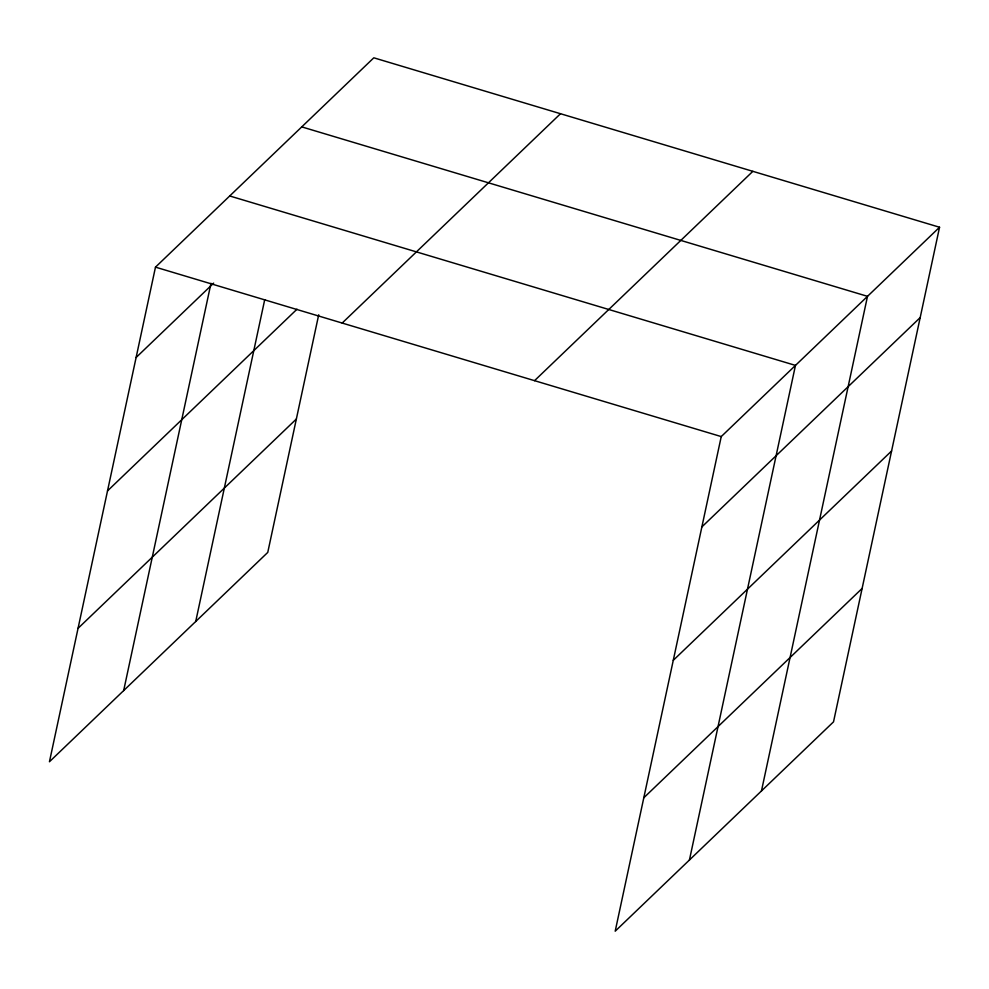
<?xml version="1.0" encoding="UTF-8"?>
<svg xmlns="http://www.w3.org/2000/svg" width="989" height="989" viewBox="0 0 989 989"><rect width="100%" height="100%" fill="white"/><g stroke="black" fill="none" stroke-linecap="round" stroke-linejoin="round"><path stroke-width="1.48" d="M939.55 227.247L721.241 436.582L615.195 931.193L833.517 721.859L939.55 227.247L373.805 57.807L155.483 267.141L49.45 761.753L267.759 552.418L318.705 314.786M123.674 690.582L210.991 283.299M195.723 621.5L264.718 299.679M689.432 860.022L795.465 365.398L229.708 195.97M761.468 790.94L867.501 296.329L301.756 126.889M136.123 357.486L213.673 283.126M107.517 490.89L297.009 309.198M342.182 323.057L560.503 113.723M78.044 628.349L296.366 419.015M534.542 380.666L752.852 171.332M701.869 526.914L920.178 317.593M673.262 660.331L891.584 450.996M643.802 797.777L862.111 588.455M155.483 267.141L721.241 436.582"/></g></svg>
